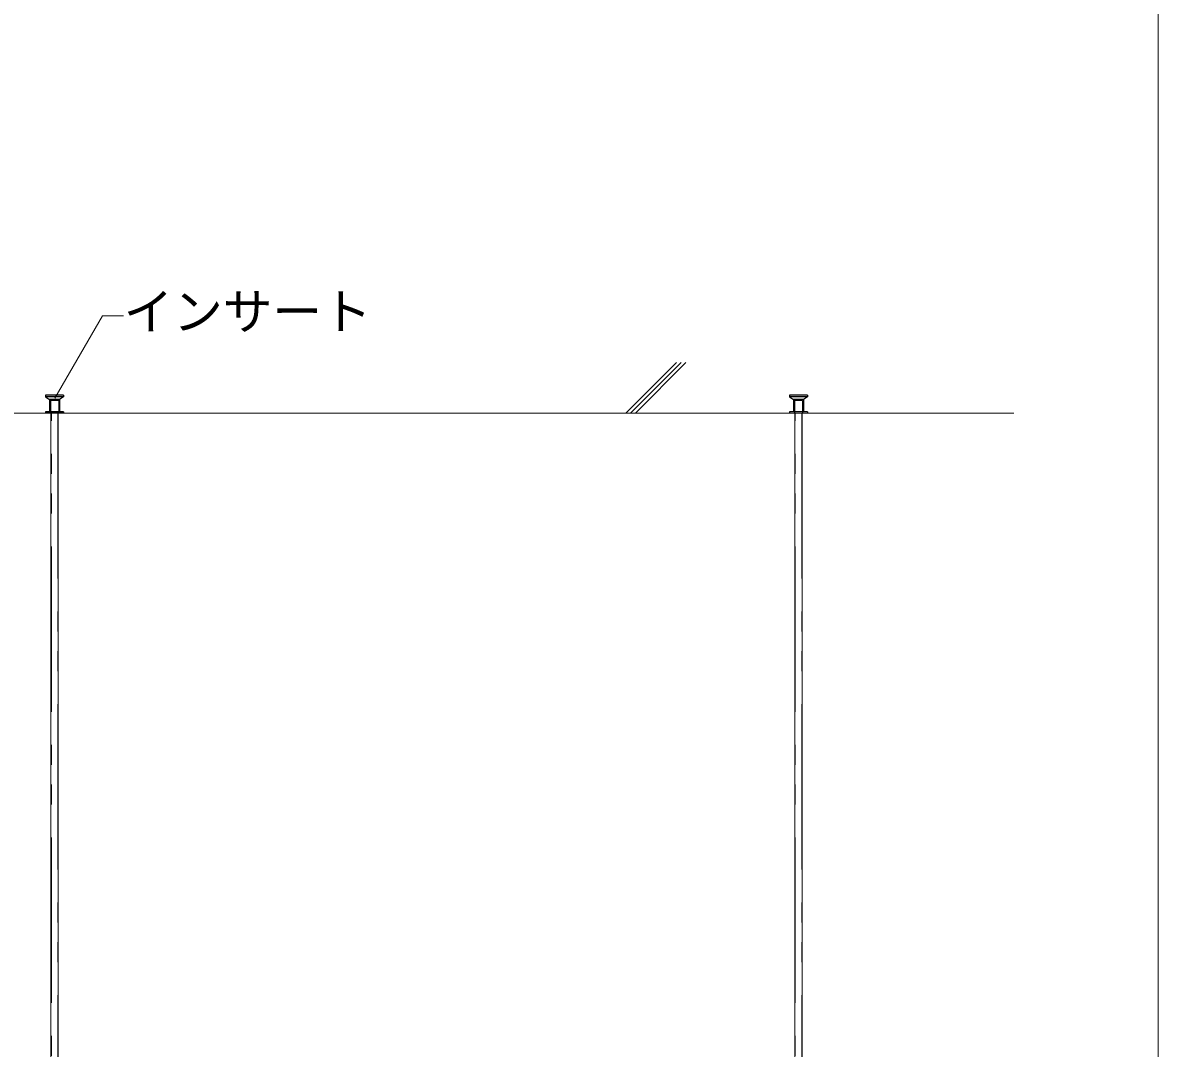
# Model space of a CAD drawing. Units: millimetres on the paper, with parts at other scales. Extents: x -195 to 195, y -140 to 138.
# Drawn here: x -85.71 to -51.37, y -73.36 to -42.35 of the extents above; entities that cross this region are included whole.
import ezdxf
from ezdxf.enums import TextEntityAlignment as Align

# ---------------------------------------------------------------- set-up
doc = ezdxf.new("R2010")
doc.units = ezdxf.units.MM
doc.linetypes.add('DASHED1', pattern=[1.8, 1.2, -0.6])
doc.linetypes.add('DOUBLE_CHAIN1', pattern=[8.8, 5, -1, 0.6, -0.6, 0.6, -1])
for name, color, linetype, lineweight in [('7-1_吊り材', 7, 'Continuous', 18), ('7-6_文字', 3, 'Continuous', 18), ('7-9_躯体他', 4, 'Continuous', 9), ('7-C_ビス・アンカーボルト・強調図形', 2, 'Continuous', 25), ('F-2_野縁受け', 3, 'Continuous', 18)]:
    doc.layers.add(name, color=color, linetype=linetype, lineweight=lineweight)
doc.styles.add('ＭＳ ゴシック', font='')
doc.styles.get('ＭＳ ゴシック').set_extended_font_data('MS Gothic')

msp = doc.modelspace()

# ---------------------------------------------------------------- linework, layer by layer
at = {"layer": '7-1_吊り材'}
for p, q in [((-84.862, -54.151), (-84.862, -98.384)), ((-84.637, -54.151), (-84.637, -98.384)), ((-62.362, -54.151), (-62.362, -98.384)), ((-62.137, -54.151), (-62.137, -98.384))]:
    msp.add_line(p, q, dxfattribs=at)
at = {"layer": '7-1_吊り材', "linetype": 'DOUBLE_CHAIN1'}
for p, q in [((-84.848, -98.384), (-84.848, -54.151)), ((-84.651, -54.151), (-84.651, -98.384)), ((-62.348, -98.384), (-62.348, -54.151)), ((-62.151, -54.151), (-62.151, -98.384))]:
    msp.add_line(p, q, dxfattribs=at)
at = {"layer": '7-6_文字', "color": 7}
for p, q in [((-84.743, -53.7), (-83.304, -51.208)), ((-83.304, -51.208), (-82.663, -51.208))]:
    msp.add_line(p, q, dxfattribs=at)
at = {"layer": '7-9_躯体他'}
for p, q in [((-65.938, -52.619), (-67.468, -54.149)), ((-65.795, -52.617), (-67.327, -54.149)), ((-65.654, -52.617), (-67.185, -54.149)), ((-114.225, -54.149), (-55.735, -54.149))]:
    msp.add_line(p, q, dxfattribs=at)
at = {"layer": '7-C_ビス・アンカーボルト・強調図形', "linetype": 'DASHED1'}
for p, q in [((-84.476, -53.611), (-85.026, -53.611)), ((-85.026, -53.611), (-85.026, -53.661)), ((-84.476, -53.661), (-85.026, -53.661)), ((-85.026, -53.661), (-84.901, -53.736)), ((-84.601, -53.736), (-84.901, -53.736)), ((-84.901, -53.736), (-84.901, -54.111)), ((-84.876, -53.774), (-84.863, -53.774)), ((-84.876, -53.774), (-84.876, -54.149)), ((-84.626, -53.774), (-84.863, -53.774)), ((-84.626, -53.774), (-84.626, -54.149)), ((-84.476, -53.661), (-84.601, -53.736)), ((-84.601, -53.736), (-84.601, -54.111)), ((-84.476, -53.611), (-84.476, -53.661)), ((-61.976, -53.611), (-62.526, -53.611)), ((-62.526, -53.611), (-62.526, -53.661)), ((-61.976, -53.661), (-62.526, -53.661)), ((-62.526, -53.661), (-62.401, -53.736)), ((-62.101, -53.736), (-62.401, -53.736)), ((-62.401, -53.736), (-62.401, -54.111)), ((-62.376, -53.774), (-62.363, -53.774)), ((-62.376, -53.774), (-62.376, -54.149)), ((-62.126, -53.774), (-62.363, -53.774)), ((-62.126, -53.774), (-62.126, -54.149)), ((-61.976, -53.661), (-62.101, -53.736)), ((-62.101, -53.736), (-62.101, -54.111)), ((-61.976, -53.611), (-61.976, -53.661)), ((-84.476, -54.111), (-85.026, -54.111)), ((-85.026, -54.111), (-85.026, -54.149)), ((-84.476, -54.149), (-85.026, -54.149)), ((-84.576, -54.149), (-84.926, -54.149)), ((-84.476, -54.111), (-84.476, -54.149)), ((-61.976, -54.111), (-62.526, -54.111)), ((-62.526, -54.111), (-62.526, -54.149)), ((-61.976, -54.111), (-61.976, -54.149))]:
    msp.add_line(p, q, dxfattribs=at)
at = {"layer": 'F-2_野縁受け'}
msp.add_lwpolyline([(-190.619, 43.537), (-51.369, 43.537), (-51.369, -118.463)], dxfattribs=at)

# ---------------------------------------------------------------- texts
at = {"layer": '7-6_文字', "color": 7, "style": 'ＭＳ ゴシック'}
msp.add_text('インサート', height=1.1, dxfattribs=at).set_placement((-82.663, -51.958), align=Align.BOTTOM_LEFT)

doc.saveas('drawing.dxf')
